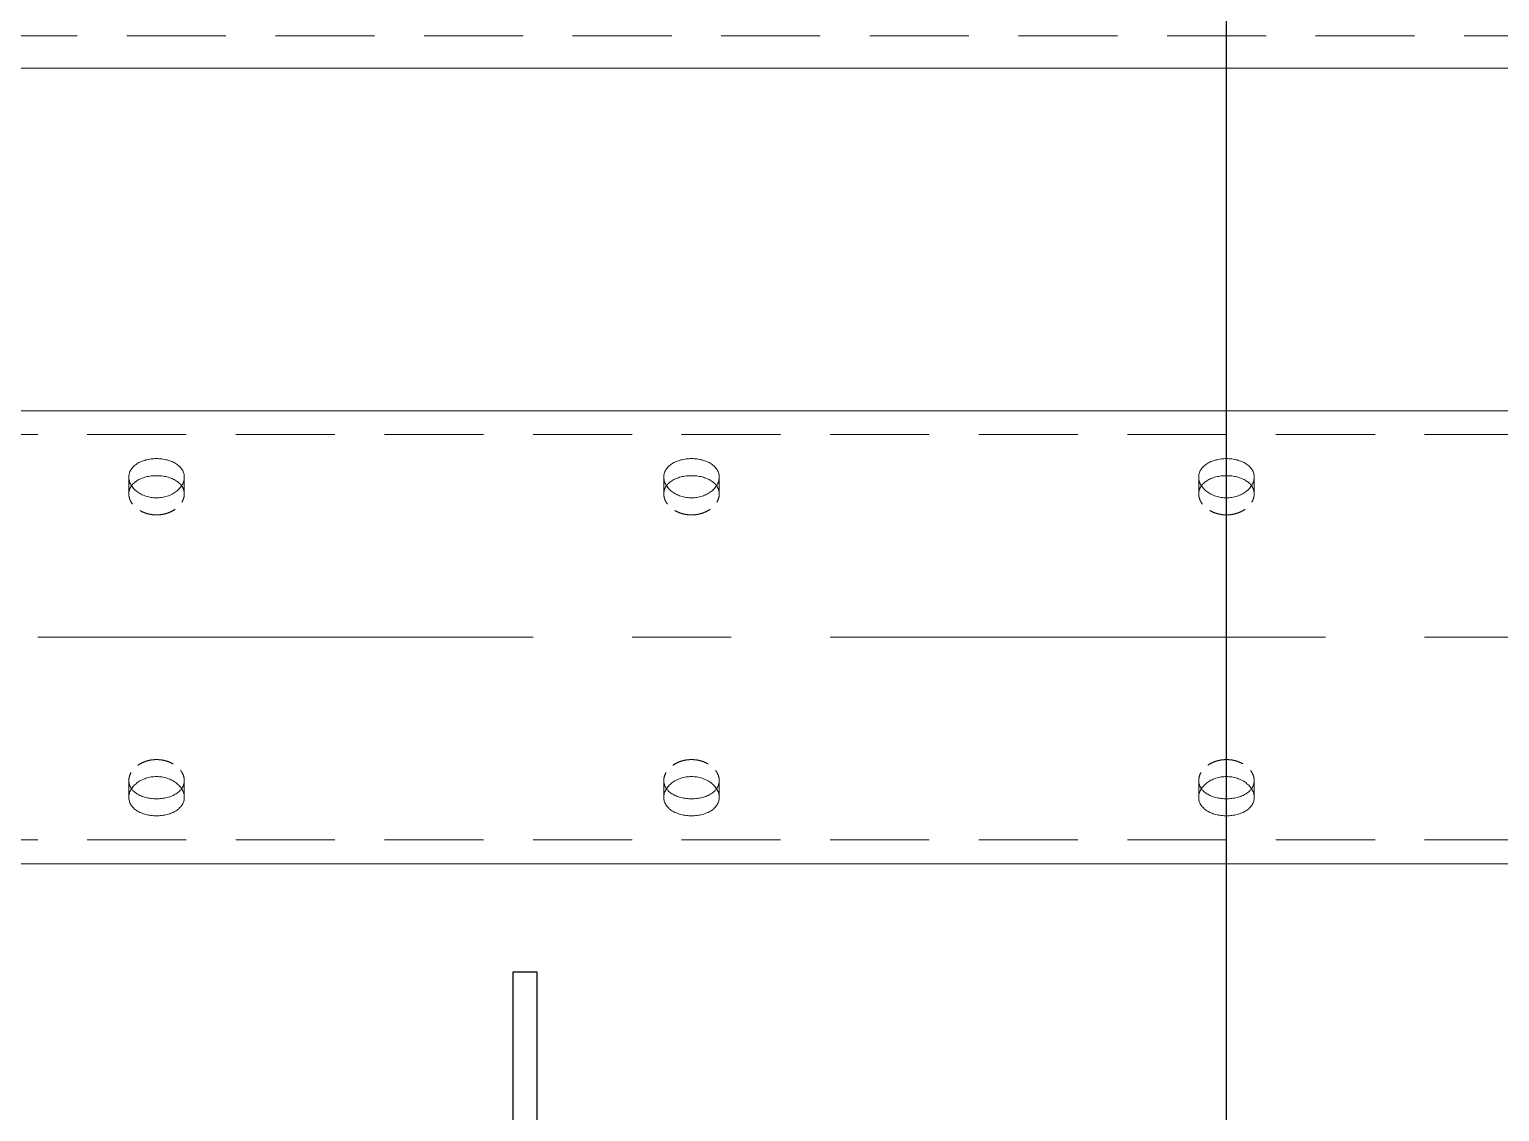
# Model space of a CAD drawing. Header units: millimetres. Extents: x -46397 to 283259, y -8690 to 23983.
# Drawn here: x 1611.1 to 1982.1, y 494.5 to 767.6 of the extents above; entities that cross this region are included whole.
import ezdxf

# ---------------------------------------------------------------- set-up
doc = ezdxf.new("R2010")
doc.units = ezdxf.units.MM
doc.linetypes.add('CENTER', pattern=[2, 1.25, -0.25, 0.25, -0.25])
doc.linetypes.add('HIDDENX2', pattern=[0.75, 0.5, -0.25])
doc.layers.add('DUONGCHINH', color=7, linetype='Continuous', lineweight=25)
doc.layers.add('DUONGTAM', color=1, linetype='CENTER', lineweight=0)
doc.layers.add('flashshoot', color=7, linetype='Continuous')

# ---------------------------------------------------------------- blocks, each defined once
blk = doc.blocks.new('A$C90275d84')
at = {"color": 1, "linetype": 'HIDDENX2', "lineweight": 0, "ltscale": 50}
blk.add_line((101.37, 1960), (101.37, -3000), dxfattribs=at)
at = {"color": 2, "linetype": 'Continuous', "lineweight": 0, "ltscale": 10}
blk.add_line((109.55, 1960), (109.55, -3000), dxfattribs=at)
blk = doc.blocks.new('A$C709efb1f')
at = {"color": 150, "linetype": 'Continuous', "lineweight": 0, "ltscale": 10}
for p, q in [((195.98, 1125), (195.98, -3000)), ((310.28, 1125), (310.28, -3000))]:
    blk.add_line(p, q, dxfattribs=at)
at = {"color": 1, "linetype": 'HIDDENX2', "lineweight": 0, "ltscale": 50}
for p, q in [((202, 1125), (202, -3000)), ((304.26, 1125), (304.26, -3000))]:
    blk.add_line(p, q, dxfattribs=at)
at = {"color": 1, "linetype": 'HIDDENX2', "lineweight": 0, "ltscale": 10}
for p, q in [((212.72, -1493), (216.98, -1493)), ((289.29, -1493), (293.54, -1493)), ((212.72, -1507), (216.98, -1507)), ((289.29, -1507), (293.54, -1507)), ((212.72, -1628), (216.98, -1628)), ((289.29, -1628), (293.54, -1628)), ((212.72, -1642), (216.98, -1642)), ((289.29, -1642), (293.54, -1642)), ((212.72, -1763), (216.98, -1763)), ((289.29, -1763), (293.54, -1763)), ((212.72, -1777), (216.98, -1777)), ((289.29, -1777), (293.54, -1777))]:
    blk.add_line(p, q, dxfattribs=at)
at = {"color": 150, "linetype": 'Continuous', "lineweight": 0, "ltscale": 10}
for points, knots in [([(217.97, -1500), (217.97, -1500.44), (217.94, -1500.89), (217.8, -1501.8), (217.69, -1502.25), (217.41, -1503.11), (217.24, -1503.52), (216.84, -1504.29), (216.61, -1504.64), (216.13, -1505.26), (215.87, -1505.55), (215.29, -1506.07), (214.98, -1506.29), (214.34, -1506.65), (214.01, -1506.78), (213.36, -1506.96), (213.03, -1507), (212.41, -1507), (212.09, -1506.96), (211.47, -1506.78), (211.16, -1506.65), (210.58, -1506.29), (210.3, -1506.07), (209.8, -1505.55), (209.57, -1505.26), (209.17, -1504.64), (208.99, -1504.29), (208.66, -1503.52), (208.52, -1503.11), (208.3, -1502.25), (208.21, -1501.8), (208.1, -1500.89), (208.07, -1500.44), (208.07, -1499.56), (208.1, -1499.11), (208.21, -1498.2), (208.3, -1497.75), (208.52, -1496.89), (208.66, -1496.48), (208.99, -1495.71), (209.17, -1495.36), (209.57, -1494.74), (209.8, -1494.45), (210.3, -1493.93), (210.58, -1493.71), (211.16, -1493.35), (211.47, -1493.22), (212.09, -1493.04), (212.41, -1493), (213.03, -1493), (213.36, -1493.04), (214.01, -1493.22), (214.34, -1493.35), (214.98, -1493.71), (215.29, -1493.93), (215.87, -1494.45), (216.13, -1494.74), (216.61, -1495.36), (216.84, -1495.71), (217.24, -1496.48), (217.41, -1496.89), (217.69, -1497.75), (217.8, -1498.2), (217.94, -1499.11), (217.97, -1499.56), (217.97, -1500)], [0, 0, 0, 0, 1.319832, 1.319832, 2.639664, 2.639664, 3.959497, 3.959497, 5.279329, 5.279329, 6.599151, 6.599151, 7.918973, 7.918973, 9.238795, 9.238795, 10.558617, 10.558617, 11.878439, 11.878439, 13.198261, 13.198261, 14.518084, 14.518084, 15.837906, 15.837906, 17.157738, 17.157738, 18.47757, 18.47757, 19.797402, 19.797402, 21.117235, 21.117235, 22.437067, 22.437067, 23.756899, 23.756899, 25.076731, 25.076731, 26.396564, 26.396564, 27.716386, 27.716386, 29.036208, 29.036208, 30.35603, 30.35603, 31.675852, 31.675852, 32.995674, 32.995674, 34.315496, 34.315496, 35.635318, 35.635318, 36.95514, 36.95514, 38.274973, 38.274973, 39.594805, 39.594805, 40.914637, 40.914637, 42.234469, 42.234469, 42.234469, 42.234469]), ([(214.91, -1493.68), (214.7, -1493.83), (214.5, -1494), (214.07, -1494.45), (213.84, -1494.74), (213.45, -1495.36), (213.26, -1495.71), (212.94, -1496.48), (212.81, -1496.89), (212.58, -1497.75), (212.5, -1498.2), (212.39, -1499.11), (212.37, -1499.56), (212.37, -1500.44), (212.39, -1500.89), (212.5, -1501.8), (212.58, -1502.25), (212.81, -1503.11), (212.94, -1503.52), (213.26, -1504.29), (213.45, -1504.64), (213.84, -1505.26), (214.07, -1505.55), (214.5, -1506), (214.7, -1506.17), (214.91, -1506.32)], [13.547032, 13.547032, 13.547032, 13.547032, 14.522015, 14.522015, 15.842193, 15.842193, 17.162386, 17.162386, 18.48258, 18.48258, 19.802773, 19.802773, 21.122966, 21.122966, 22.44316, 22.44316, 23.763353, 23.763353, 25.083546, 25.083546, 26.40374, 26.40374, 27.723917, 27.723917, 28.6989, 28.6989, 28.6989, 28.6989]), ([(288.29, -1500), (288.29, -1499.56), (288.32, -1499.11), (288.46, -1498.2), (288.57, -1497.75), (288.85, -1496.89), (289.03, -1496.48), (289.43, -1495.71), (289.65, -1495.36), (290.13, -1494.74), (290.4, -1494.45), (290.97, -1493.93), (291.28, -1493.71), (291.92, -1493.35), (292.25, -1493.22), (292.91, -1493.04), (293.23, -1493), (293.85, -1493), (294.17, -1493.04), (294.8, -1493.22), (295.1, -1493.35), (295.68, -1493.71), (295.96, -1493.93), (296.46, -1494.45), (296.69, -1494.74), (297.09, -1495.36), (297.28, -1495.71), (297.6, -1496.48), (297.74, -1496.89), (297.97, -1497.75), (298.05, -1498.2), (298.16, -1499.11), (298.19, -1499.56), (298.19, -1500.44), (298.16, -1500.89), (298.05, -1501.8), (297.97, -1502.25), (297.74, -1503.11), (297.6, -1503.52), (297.28, -1504.29), (297.09, -1504.64), (296.69, -1505.26), (296.46, -1505.55), (295.96, -1506.07), (295.68, -1506.29), (295.1, -1506.65), (294.8, -1506.78), (294.17, -1506.96), (293.85, -1507), (293.23, -1507), (292.91, -1506.96), (292.25, -1506.78), (291.92, -1506.65), (291.28, -1506.29), (290.97, -1506.07), (290.4, -1505.55), (290.13, -1505.26), (289.65, -1504.64), (289.43, -1504.29), (289.03, -1503.52), (288.85, -1503.11), (288.57, -1502.25), (288.46, -1501.8), (288.32, -1500.89), (288.29, -1500.44), (288.29, -1500)], [0, 0, 0, 0, 1.319832, 1.319832, 2.639664, 2.639664, 3.959497, 3.959497, 5.279329, 5.279329, 6.599151, 6.599151, 7.918973, 7.918973, 9.238795, 9.238795, 10.558617, 10.558617, 11.878439, 11.878439, 13.198261, 13.198261, 14.518084, 14.518084, 15.837906, 15.837906, 17.157738, 17.157738, 18.47757, 18.47757, 19.797402, 19.797402, 21.117235, 21.117235, 22.437067, 22.437067, 23.756899, 23.756899, 25.076731, 25.076731, 26.396564, 26.396564, 27.716386, 27.716386, 29.036208, 29.036208, 30.35603, 30.35603, 31.675852, 31.675852, 32.995674, 32.995674, 34.315496, 34.315496, 35.635318, 35.635318, 36.95514, 36.95514, 38.274973, 38.274973, 39.594805, 39.594805, 40.914637, 40.914637, 42.234469, 42.234469, 42.234469, 42.234469]), ([(291.35, -1506.32), (291.56, -1506.17), (291.76, -1506), (292.19, -1505.55), (292.42, -1505.26), (292.81, -1504.64), (293, -1504.29), (293.32, -1503.52), (293.46, -1503.11), (293.68, -1502.25), (293.76, -1501.8), (293.87, -1500.89), (293.9, -1500.44), (293.9, -1499.56), (293.87, -1499.11), (293.76, -1498.2), (293.68, -1497.75), (293.46, -1496.89), (293.32, -1496.48), (293, -1495.71), (292.81, -1495.36), (292.42, -1494.74), (292.19, -1494.45), (291.76, -1494), (291.56, -1493.83), (291.35, -1493.68)], [13.547032, 13.547032, 13.547032, 13.547032, 14.522015, 14.522015, 15.842193, 15.842193, 17.162386, 17.162386, 18.48258, 18.48258, 19.802773, 19.802773, 21.122966, 21.122966, 22.44316, 22.44316, 23.763353, 23.763353, 25.083546, 25.083546, 26.40374, 26.40374, 27.723917, 27.723917, 28.6989, 28.6989, 28.6989, 28.6989]), ([(217.97, -1635), (217.97, -1635.44), (217.94, -1635.89), (217.8, -1636.8), (217.69, -1637.25), (217.41, -1638.11), (217.24, -1638.52), (216.84, -1639.29), (216.61, -1639.64), (216.13, -1640.26), (215.87, -1640.55), (215.29, -1641.07), (214.98, -1641.29), (214.34, -1641.65), (214.01, -1641.78), (213.36, -1641.96), (213.03, -1642), (212.41, -1642), (212.09, -1641.96), (211.47, -1641.78), (211.16, -1641.65), (210.58, -1641.29), (210.3, -1641.07), (209.8, -1640.55), (209.57, -1640.26), (209.17, -1639.64), (208.99, -1639.29), (208.66, -1638.52), (208.52, -1638.11), (208.3, -1637.25), (208.21, -1636.8), (208.1, -1635.89), (208.07, -1635.44), (208.07, -1634.56), (208.1, -1634.11), (208.21, -1633.2), (208.3, -1632.75), (208.52, -1631.89), (208.66, -1631.48), (208.99, -1630.71), (209.17, -1630.36), (209.57, -1629.74), (209.8, -1629.45), (210.3, -1628.93), (210.58, -1628.71), (211.16, -1628.35), (211.47, -1628.22), (212.09, -1628.04), (212.41, -1628), (213.03, -1628), (213.36, -1628.04), (214.01, -1628.22), (214.34, -1628.35), (214.98, -1628.71), (215.29, -1628.93), (215.87, -1629.45), (216.13, -1629.74), (216.61, -1630.36), (216.84, -1630.71), (217.24, -1631.48), (217.41, -1631.89), (217.69, -1632.75), (217.8, -1633.2), (217.94, -1634.11), (217.97, -1634.56), (217.97, -1635)], [0, 0, 0, 0, 1.319832, 1.319832, 2.639664, 2.639664, 3.959497, 3.959497, 5.279329, 5.279329, 6.599151, 6.599151, 7.918973, 7.918973, 9.238795, 9.238795, 10.558617, 10.558617, 11.878439, 11.878439, 13.198261, 13.198261, 14.518084, 14.518084, 15.837906, 15.837906, 17.157738, 17.157738, 18.47757, 18.47757, 19.797402, 19.797402, 21.117235, 21.117235, 22.437067, 22.437067, 23.756899, 23.756899, 25.076731, 25.076731, 26.396564, 26.396564, 27.716386, 27.716386, 29.036208, 29.036208, 30.35603, 30.35603, 31.675852, 31.675852, 32.995674, 32.995674, 34.315496, 34.315496, 35.635318, 35.635318, 36.95514, 36.95514, 38.274973, 38.274973, 39.594805, 39.594805, 40.914637, 40.914637, 42.234469, 42.234469, 42.234469, 42.234469]), ([(214.91, -1628.68), (214.7, -1628.83), (214.5, -1629), (214.07, -1629.45), (213.84, -1629.74), (213.45, -1630.36), (213.26, -1630.71), (212.94, -1631.48), (212.81, -1631.89), (212.58, -1632.75), (212.5, -1633.2), (212.39, -1634.11), (212.37, -1634.56), (212.37, -1635.44), (212.39, -1635.89), (212.5, -1636.8), (212.58, -1637.25), (212.81, -1638.11), (212.94, -1638.52), (213.26, -1639.29), (213.45, -1639.64), (213.84, -1640.26), (214.07, -1640.55), (214.5, -1641), (214.7, -1641.17), (214.91, -1641.32)], [13.547032, 13.547032, 13.547032, 13.547032, 14.522015, 14.522015, 15.842193, 15.842193, 17.162386, 17.162386, 18.48258, 18.48258, 19.802773, 19.802773, 21.122966, 21.122966, 22.44316, 22.44316, 23.763353, 23.763353, 25.083546, 25.083546, 26.40374, 26.40374, 27.723917, 27.723917, 28.6989, 28.6989, 28.6989, 28.6989]), ([(288.29, -1635), (288.29, -1634.56), (288.32, -1634.11), (288.46, -1633.2), (288.57, -1632.75), (288.85, -1631.89), (289.03, -1631.48), (289.43, -1630.71), (289.65, -1630.36), (290.13, -1629.74), (290.4, -1629.45), (290.97, -1628.93), (291.28, -1628.71), (291.92, -1628.35), (292.25, -1628.22), (292.91, -1628.04), (293.23, -1628), (293.85, -1628), (294.17, -1628.04), (294.8, -1628.22), (295.1, -1628.35), (295.68, -1628.71), (295.96, -1628.93), (296.46, -1629.45), (296.69, -1629.74), (297.09, -1630.36), (297.28, -1630.71), (297.6, -1631.48), (297.74, -1631.89), (297.97, -1632.75), (298.05, -1633.2), (298.16, -1634.11), (298.19, -1634.56), (298.19, -1635.44), (298.16, -1635.89), (298.05, -1636.8), (297.97, -1637.25), (297.74, -1638.11), (297.6, -1638.52), (297.28, -1639.29), (297.09, -1639.64), (296.69, -1640.26), (296.46, -1640.55), (295.96, -1641.07), (295.68, -1641.29), (295.1, -1641.65), (294.8, -1641.78), (294.17, -1641.96), (293.85, -1642), (293.23, -1642), (292.91, -1641.96), (292.25, -1641.78), (291.92, -1641.65), (291.28, -1641.29), (290.97, -1641.07), (290.4, -1640.55), (290.13, -1640.26), (289.65, -1639.64), (289.43, -1639.29), (289.03, -1638.52), (288.85, -1638.11), (288.57, -1637.25), (288.46, -1636.8), (288.32, -1635.89), (288.29, -1635.44), (288.29, -1635)], [0, 0, 0, 0, 1.319832, 1.319832, 2.639664, 2.639664, 3.959497, 3.959497, 5.279329, 5.279329, 6.599151, 6.599151, 7.918973, 7.918973, 9.238795, 9.238795, 10.558617, 10.558617, 11.878439, 11.878439, 13.198261, 13.198261, 14.518084, 14.518084, 15.837906, 15.837906, 17.157738, 17.157738, 18.47757, 18.47757, 19.797402, 19.797402, 21.117235, 21.117235, 22.437067, 22.437067, 23.756899, 23.756899, 25.076731, 25.076731, 26.396564, 26.396564, 27.716386, 27.716386, 29.036208, 29.036208, 30.35603, 30.35603, 31.675852, 31.675852, 32.995674, 32.995674, 34.315496, 34.315496, 35.635318, 35.635318, 36.95514, 36.95514, 38.274973, 38.274973, 39.594805, 39.594805, 40.914637, 40.914637, 42.234469, 42.234469, 42.234469, 42.234469]), ([(291.35, -1641.32), (291.56, -1641.17), (291.76, -1641), (292.19, -1640.55), (292.42, -1640.26), (292.81, -1639.64), (293, -1639.29), (293.32, -1638.52), (293.46, -1638.11), (293.68, -1637.25), (293.76, -1636.8), (293.87, -1635.89), (293.9, -1635.44), (293.9, -1634.56), (293.87, -1634.11), (293.76, -1633.2), (293.68, -1632.75), (293.46, -1631.89), (293.32, -1631.48), (293, -1630.71), (292.81, -1630.36), (292.42, -1629.74), (292.19, -1629.45), (291.76, -1629), (291.56, -1628.83), (291.35, -1628.68)], [13.547032, 13.547032, 13.547032, 13.547032, 14.522015, 14.522015, 15.842193, 15.842193, 17.162386, 17.162386, 18.48258, 18.48258, 19.802773, 19.802773, 21.122966, 21.122966, 22.44316, 22.44316, 23.763353, 23.763353, 25.083546, 25.083546, 26.40374, 26.40374, 27.723917, 27.723917, 28.6989, 28.6989, 28.6989, 28.6989]), ([(217.97, -1770), (217.97, -1770.44), (217.94, -1770.89), (217.8, -1771.8), (217.69, -1772.25), (217.41, -1773.11), (217.24, -1773.52), (216.84, -1774.29), (216.61, -1774.64), (216.13, -1775.26), (215.87, -1775.55), (215.29, -1776.07), (214.98, -1776.29), (214.34, -1776.65), (214.01, -1776.78), (213.36, -1776.96), (213.03, -1777), (212.41, -1777), (212.09, -1776.96), (211.47, -1776.78), (211.16, -1776.65), (210.58, -1776.29), (210.3, -1776.07), (209.8, -1775.55), (209.57, -1775.26), (209.17, -1774.64), (208.99, -1774.29), (208.66, -1773.52), (208.52, -1773.11), (208.3, -1772.25), (208.21, -1771.8), (208.1, -1770.89), (208.07, -1770.44), (208.07, -1769.56), (208.1, -1769.11), (208.21, -1768.2), (208.3, -1767.75), (208.52, -1766.89), (208.66, -1766.48), (208.99, -1765.71), (209.17, -1765.36), (209.57, -1764.74), (209.8, -1764.45), (210.3, -1763.93), (210.58, -1763.71), (211.16, -1763.35), (211.47, -1763.22), (212.09, -1763.04), (212.41, -1763), (213.03, -1763), (213.36, -1763.04), (214.01, -1763.22), (214.34, -1763.35), (214.98, -1763.71), (215.29, -1763.93), (215.87, -1764.45), (216.13, -1764.74), (216.61, -1765.36), (216.84, -1765.71), (217.24, -1766.48), (217.41, -1766.89), (217.69, -1767.75), (217.8, -1768.2), (217.94, -1769.11), (217.97, -1769.56), (217.97, -1770)], [0, 0, 0, 0, 1.319832, 1.319832, 2.639664, 2.639664, 3.959497, 3.959497, 5.279329, 5.279329, 6.599151, 6.599151, 7.918973, 7.918973, 9.238795, 9.238795, 10.558617, 10.558617, 11.878439, 11.878439, 13.198261, 13.198261, 14.518084, 14.518084, 15.837906, 15.837906, 17.157738, 17.157738, 18.47757, 18.47757, 19.797402, 19.797402, 21.117235, 21.117235, 22.437067, 22.437067, 23.756899, 23.756899, 25.076731, 25.076731, 26.396564, 26.396564, 27.716386, 27.716386, 29.036208, 29.036208, 30.35603, 30.35603, 31.675852, 31.675852, 32.995674, 32.995674, 34.315496, 34.315496, 35.635318, 35.635318, 36.95514, 36.95514, 38.274973, 38.274973, 39.594805, 39.594805, 40.914637, 40.914637, 42.234469, 42.234469, 42.234469, 42.234469]), ([(214.91, -1763.68), (214.7, -1763.83), (214.5, -1764), (214.07, -1764.45), (213.84, -1764.74), (213.45, -1765.36), (213.26, -1765.71), (212.94, -1766.48), (212.81, -1766.89), (212.58, -1767.75), (212.5, -1768.2), (212.39, -1769.11), (212.37, -1769.56), (212.37, -1770.44), (212.39, -1770.89), (212.5, -1771.8), (212.58, -1772.25), (212.81, -1773.11), (212.94, -1773.52), (213.26, -1774.29), (213.45, -1774.64), (213.84, -1775.26), (214.07, -1775.55), (214.5, -1776), (214.7, -1776.17), (214.91, -1776.32)], [13.547032, 13.547032, 13.547032, 13.547032, 14.522015, 14.522015, 15.842193, 15.842193, 17.162386, 17.162386, 18.48258, 18.48258, 19.802773, 19.802773, 21.122966, 21.122966, 22.44316, 22.44316, 23.763353, 23.763353, 25.083546, 25.083546, 26.40374, 26.40374, 27.723917, 27.723917, 28.6989, 28.6989, 28.6989, 28.6989]), ([(288.29, -1770), (288.29, -1769.56), (288.32, -1769.11), (288.46, -1768.2), (288.57, -1767.75), (288.85, -1766.89), (289.03, -1766.48), (289.43, -1765.71), (289.65, -1765.36), (290.13, -1764.74), (290.4, -1764.45), (290.97, -1763.93), (291.28, -1763.71), (291.92, -1763.35), (292.25, -1763.22), (292.91, -1763.04), (293.23, -1763), (293.85, -1763), (294.17, -1763.04), (294.8, -1763.22), (295.1, -1763.35), (295.68, -1763.71), (295.96, -1763.93), (296.46, -1764.45), (296.69, -1764.74), (297.09, -1765.36), (297.28, -1765.71), (297.6, -1766.48), (297.74, -1766.89), (297.97, -1767.75), (298.05, -1768.2), (298.16, -1769.11), (298.19, -1769.56), (298.19, -1770.44), (298.16, -1770.89), (298.05, -1771.8), (297.97, -1772.25), (297.74, -1773.11), (297.6, -1773.52), (297.28, -1774.29), (297.09, -1774.64), (296.69, -1775.26), (296.46, -1775.55), (295.96, -1776.07), (295.68, -1776.29), (295.1, -1776.65), (294.8, -1776.78), (294.17, -1776.96), (293.85, -1777), (293.23, -1777), (292.91, -1776.96), (292.25, -1776.78), (291.92, -1776.65), (291.28, -1776.29), (290.97, -1776.07), (290.4, -1775.55), (290.13, -1775.26), (289.65, -1774.64), (289.43, -1774.29), (289.03, -1773.52), (288.85, -1773.11), (288.57, -1772.25), (288.46, -1771.8), (288.32, -1770.89), (288.29, -1770.44), (288.29, -1770)], [0, 0, 0, 0, 1.319832, 1.319832, 2.639664, 2.639664, 3.959497, 3.959497, 5.279329, 5.279329, 6.599151, 6.599151, 7.918973, 7.918973, 9.238795, 9.238795, 10.558617, 10.558617, 11.878439, 11.878439, 13.198261, 13.198261, 14.518084, 14.518084, 15.837906, 15.837906, 17.157738, 17.157738, 18.47757, 18.47757, 19.797402, 19.797402, 21.117235, 21.117235, 22.437067, 22.437067, 23.756899, 23.756899, 25.076731, 25.076731, 26.396564, 26.396564, 27.716386, 27.716386, 29.036208, 29.036208, 30.35603, 30.35603, 31.675852, 31.675852, 32.995674, 32.995674, 34.315496, 34.315496, 35.635318, 35.635318, 36.95514, 36.95514, 38.274973, 38.274973, 39.594805, 39.594805, 40.914637, 40.914637, 42.234469, 42.234469, 42.234469, 42.234469]), ([(291.35, -1776.32), (291.56, -1776.17), (291.76, -1776), (292.19, -1775.55), (292.42, -1775.26), (292.81, -1774.64), (293, -1774.29), (293.32, -1773.52), (293.46, -1773.11), (293.68, -1772.25), (293.76, -1771.8), (293.87, -1770.89), (293.9, -1770.44), (293.9, -1769.56), (293.87, -1769.11), (293.76, -1768.2), (293.68, -1767.75), (293.46, -1766.89), (293.32, -1766.48), (293, -1765.71), (292.81, -1765.36), (292.42, -1764.74), (292.19, -1764.45), (291.76, -1764), (291.56, -1763.83), (291.35, -1763.68)], [13.547032, 13.547032, 13.547032, 13.547032, 14.522015, 14.522015, 15.842193, 15.842193, 17.162386, 17.162386, 18.48258, 18.48258, 19.802773, 19.802773, 21.122966, 21.122966, 22.44316, 22.44316, 23.763353, 23.763353, 25.083546, 25.083546, 26.40374, 26.40374, 27.723917, 27.723917, 28.6989, 28.6989, 28.6989, 28.6989])]:
    blk.add_open_spline(points, degree=3, knots=knots, dxfattribs=at)
at = {"color": 1, "linetype": 'HIDDENX2', "lineweight": 0, "ltscale": 10}
for points, knots in [([(222.27, -1500), (222.27, -1499.56), (222.23, -1499.11), (222.09, -1498.2), (221.98, -1497.75), (221.7, -1496.89), (221.52, -1496.48), (221.12, -1495.71), (220.89, -1495.36), (220.41, -1494.74), (220.14, -1494.45), (219.55, -1493.93), (219.24, -1493.71), (218.6, -1493.35), (218.27, -1493.22), (217.61, -1493.04), (217.29, -1493), (216.67, -1493), (216.35, -1493.04), (215.73, -1493.22), (215.42, -1493.35), (215.06, -1493.58), (214.98, -1493.63), (214.91, -1493.68)], [0, 0, 0, 0, 1.320193, 1.320193, 2.640387, 2.640387, 3.96058, 3.96058, 5.280773, 5.280773, 6.600951, 6.600951, 7.921128, 7.921128, 9.241306, 9.241306, 10.561483, 10.561483, 11.881661, 11.881661, 13.201838, 13.201838, 13.547032, 13.547032, 13.547032, 13.547032]), ([(291.35, -1493.68), (291.28, -1493.63), (291.21, -1493.58), (290.84, -1493.35), (290.54, -1493.22), (289.91, -1493.04), (289.6, -1493), (288.97, -1493), (288.65, -1493.04), (287.99, -1493.22), (287.66, -1493.35), (287.02, -1493.71), (286.71, -1493.93), (286.13, -1494.45), (285.86, -1494.74), (285.38, -1495.36), (285.15, -1495.71), (284.74, -1496.48), (284.57, -1496.89), (284.28, -1497.75), (284.17, -1498.2), (284.03, -1499.11), (284, -1499.56), (284, -1500)], [28.6989, 28.6989, 28.6989, 28.6989, 29.044094, 29.044094, 30.364272, 30.364272, 31.684449, 31.684449, 33.004627, 33.004627, 34.324804, 34.324804, 35.644982, 35.644982, 36.965159, 36.965159, 38.285352, 38.285352, 39.605546, 39.605546, 40.925739, 40.925739, 42.245932, 42.245932, 42.245932, 42.245932]), ([(214.91, -1506.32), (214.98, -1506.37), (215.06, -1506.42), (215.42, -1506.65), (215.73, -1506.78), (216.35, -1506.96), (216.67, -1507), (217.29, -1507), (217.61, -1506.96), (218.27, -1506.78), (218.6, -1506.65), (219.24, -1506.29), (219.55, -1506.07), (220.14, -1505.55), (220.41, -1505.26), (220.89, -1504.64), (221.12, -1504.29), (221.52, -1503.52), (221.7, -1503.11), (221.98, -1502.25), (222.09, -1501.8), (222.23, -1500.89), (222.27, -1500.44), (222.27, -1500)], [28.6989, 28.6989, 28.6989, 28.6989, 29.044094, 29.044094, 30.364272, 30.364272, 31.684449, 31.684449, 33.004627, 33.004627, 34.324804, 34.324804, 35.644982, 35.644982, 36.965159, 36.965159, 38.285352, 38.285352, 39.605546, 39.605546, 40.925739, 40.925739, 42.245932, 42.245932, 42.245932, 42.245932]), ([(284, -1500), (284, -1500.44), (284.03, -1500.89), (284.17, -1501.8), (284.28, -1502.25), (284.57, -1503.11), (284.74, -1503.52), (285.15, -1504.29), (285.38, -1504.64), (285.86, -1505.26), (286.13, -1505.55), (286.71, -1506.07), (287.02, -1506.29), (287.66, -1506.65), (287.99, -1506.78), (288.65, -1506.96), (288.97, -1507), (289.6, -1507), (289.91, -1506.96), (290.54, -1506.78), (290.84, -1506.65), (291.21, -1506.42), (291.28, -1506.37), (291.35, -1506.32)], [0, 0, 0, 0, 1.320193, 1.320193, 2.640387, 2.640387, 3.96058, 3.96058, 5.280773, 5.280773, 6.600951, 6.600951, 7.921128, 7.921128, 9.241306, 9.241306, 10.561483, 10.561483, 11.881661, 11.881661, 13.201838, 13.201838, 13.547032, 13.547032, 13.547032, 13.547032]), ([(222.27, -1635), (222.27, -1634.56), (222.23, -1634.11), (222.09, -1633.2), (221.98, -1632.75), (221.7, -1631.89), (221.52, -1631.48), (221.12, -1630.71), (220.89, -1630.36), (220.41, -1629.74), (220.14, -1629.45), (219.55, -1628.93), (219.24, -1628.71), (218.6, -1628.35), (218.27, -1628.22), (217.61, -1628.04), (217.29, -1628), (216.67, -1628), (216.35, -1628.04), (215.73, -1628.22), (215.42, -1628.35), (215.06, -1628.58), (214.98, -1628.63), (214.91, -1628.68)], [0, 0, 0, 0, 1.320193, 1.320193, 2.640387, 2.640387, 3.96058, 3.96058, 5.280773, 5.280773, 6.600951, 6.600951, 7.921128, 7.921128, 9.241306, 9.241306, 10.561483, 10.561483, 11.881661, 11.881661, 13.201838, 13.201838, 13.547032, 13.547032, 13.547032, 13.547032]), ([(291.35, -1628.68), (291.28, -1628.63), (291.21, -1628.58), (290.84, -1628.35), (290.54, -1628.22), (289.91, -1628.04), (289.6, -1628), (288.97, -1628), (288.65, -1628.04), (287.99, -1628.22), (287.66, -1628.35), (287.02, -1628.71), (286.71, -1628.93), (286.13, -1629.45), (285.86, -1629.74), (285.38, -1630.36), (285.15, -1630.71), (284.74, -1631.48), (284.57, -1631.89), (284.28, -1632.75), (284.17, -1633.2), (284.03, -1634.11), (284, -1634.56), (284, -1635)], [28.6989, 28.6989, 28.6989, 28.6989, 29.044094, 29.044094, 30.364272, 30.364272, 31.684449, 31.684449, 33.004627, 33.004627, 34.324804, 34.324804, 35.644982, 35.644982, 36.965159, 36.965159, 38.285352, 38.285352, 39.605546, 39.605546, 40.925739, 40.925739, 42.245932, 42.245932, 42.245932, 42.245932]), ([(214.91, -1641.32), (214.98, -1641.37), (215.06, -1641.42), (215.42, -1641.65), (215.73, -1641.78), (216.35, -1641.96), (216.67, -1642), (217.29, -1642), (217.61, -1641.96), (218.27, -1641.78), (218.6, -1641.65), (219.24, -1641.29), (219.55, -1641.07), (220.14, -1640.55), (220.41, -1640.26), (220.89, -1639.64), (221.12, -1639.29), (221.52, -1638.52), (221.7, -1638.11), (221.98, -1637.25), (222.09, -1636.8), (222.23, -1635.89), (222.27, -1635.44), (222.27, -1635)], [28.6989, 28.6989, 28.6989, 28.6989, 29.044094, 29.044094, 30.364272, 30.364272, 31.684449, 31.684449, 33.004627, 33.004627, 34.324804, 34.324804, 35.644982, 35.644982, 36.965159, 36.965159, 38.285352, 38.285352, 39.605546, 39.605546, 40.925739, 40.925739, 42.245932, 42.245932, 42.245932, 42.245932]), ([(284, -1635), (284, -1635.44), (284.03, -1635.89), (284.17, -1636.8), (284.28, -1637.25), (284.57, -1638.11), (284.74, -1638.52), (285.15, -1639.29), (285.38, -1639.64), (285.86, -1640.26), (286.13, -1640.55), (286.71, -1641.07), (287.02, -1641.29), (287.66, -1641.65), (287.99, -1641.78), (288.65, -1641.96), (288.97, -1642), (289.6, -1642), (289.91, -1641.96), (290.54, -1641.78), (290.84, -1641.65), (291.21, -1641.42), (291.28, -1641.37), (291.35, -1641.32)], [0, 0, 0, 0, 1.320193, 1.320193, 2.640387, 2.640387, 3.96058, 3.96058, 5.280773, 5.280773, 6.600951, 6.600951, 7.921128, 7.921128, 9.241306, 9.241306, 10.561483, 10.561483, 11.881661, 11.881661, 13.201838, 13.201838, 13.547032, 13.547032, 13.547032, 13.547032]), ([(222.27, -1770), (222.27, -1769.56), (222.23, -1769.11), (222.09, -1768.2), (221.98, -1767.75), (221.7, -1766.89), (221.52, -1766.48), (221.12, -1765.71), (220.89, -1765.36), (220.41, -1764.74), (220.14, -1764.45), (219.55, -1763.93), (219.24, -1763.71), (218.6, -1763.35), (218.27, -1763.22), (217.61, -1763.04), (217.29, -1763), (216.67, -1763), (216.35, -1763.04), (215.73, -1763.22), (215.42, -1763.35), (215.06, -1763.58), (214.98, -1763.63), (214.91, -1763.68)], [0, 0, 0, 0, 1.320193, 1.320193, 2.640387, 2.640387, 3.96058, 3.96058, 5.280773, 5.280773, 6.600951, 6.600951, 7.921128, 7.921128, 9.241306, 9.241306, 10.561483, 10.561483, 11.881661, 11.881661, 13.201838, 13.201838, 13.547032, 13.547032, 13.547032, 13.547032]), ([(291.35, -1763.68), (291.28, -1763.63), (291.21, -1763.58), (290.84, -1763.35), (290.54, -1763.22), (289.91, -1763.04), (289.6, -1763), (288.97, -1763), (288.65, -1763.04), (287.99, -1763.22), (287.66, -1763.35), (287.02, -1763.71), (286.71, -1763.93), (286.13, -1764.45), (285.86, -1764.74), (285.38, -1765.36), (285.15, -1765.71), (284.74, -1766.48), (284.57, -1766.89), (284.28, -1767.75), (284.17, -1768.2), (284.03, -1769.11), (284, -1769.56), (284, -1770)], [28.6989, 28.6989, 28.6989, 28.6989, 29.044094, 29.044094, 30.364272, 30.364272, 31.684449, 31.684449, 33.004627, 33.004627, 34.324804, 34.324804, 35.644982, 35.644982, 36.965159, 36.965159, 38.285352, 38.285352, 39.605546, 39.605546, 40.925739, 40.925739, 42.245932, 42.245932, 42.245932, 42.245932]), ([(214.91, -1776.32), (214.98, -1776.37), (215.06, -1776.42), (215.42, -1776.65), (215.73, -1776.78), (216.35, -1776.96), (216.67, -1777), (217.29, -1777), (217.61, -1776.96), (218.27, -1776.78), (218.6, -1776.65), (219.24, -1776.29), (219.55, -1776.07), (220.14, -1775.55), (220.41, -1775.26), (220.89, -1774.64), (221.12, -1774.29), (221.52, -1773.52), (221.7, -1773.11), (221.98, -1772.25), (222.09, -1771.8), (222.23, -1770.89), (222.27, -1770.44), (222.27, -1770)], [28.6989, 28.6989, 28.6989, 28.6989, 29.044094, 29.044094, 30.364272, 30.364272, 31.684449, 31.684449, 33.004627, 33.004627, 34.324804, 34.324804, 35.644982, 35.644982, 36.965159, 36.965159, 38.285352, 38.285352, 39.605546, 39.605546, 40.925739, 40.925739, 42.245932, 42.245932, 42.245932, 42.245932]), ([(284, -1770), (284, -1770.44), (284.03, -1770.89), (284.17, -1771.8), (284.28, -1772.25), (284.57, -1773.11), (284.74, -1773.52), (285.15, -1774.29), (285.38, -1774.64), (285.86, -1775.26), (286.13, -1775.55), (286.71, -1776.07), (287.02, -1776.29), (287.66, -1776.65), (287.99, -1776.78), (288.65, -1776.96), (288.97, -1777), (289.6, -1777), (289.91, -1776.96), (290.54, -1776.78), (290.84, -1776.65), (291.21, -1776.42), (291.28, -1776.37), (291.35, -1776.32)], [0, 0, 0, 0, 1.320193, 1.320193, 2.640387, 2.640387, 3.96058, 3.96058, 5.280773, 5.280773, 6.600951, 6.600951, 7.921128, 7.921128, 9.241306, 9.241306, 10.561483, 10.561483, 11.881661, 11.881661, 13.201838, 13.201838, 13.547032, 13.547032, 13.547032, 13.547032])]:
    blk.add_open_spline(points, degree=3, knots=knots, dxfattribs=at)
at = {"layer": 'DUONGTAM', "ltscale": 100}
blk.add_line((253.13, 1125), (253.13, -3000), dxfattribs=at)
blk = doc.blocks.new('A$Cda035db7')
at = {"color": 2, "linetype": 'Continuous', "lineweight": 0, "ltscale": 10}
blk.add_line((990, -1500), (0, -1500), dxfattribs=at)
at = {"layer": 'DUONGCHINH', "color": 2, "ltscale": 10}
blk.add_line((990, -1500), (0, -1500), dxfattribs=at)
blk = doc.blocks.new('A$Cf01baf33')
at = {"layer": 'DUONGCHINH'}
for p, q in [((337.55, -1674), (436.81, -1674)), ((337.55, -1680), (337.55, -1674)), ((436.81, -1680), (337.55, -1680))]:
    blk.add_line(p, q, dxfattribs=at)

msp = doc.modelspace()

# ---------------------------------------------------------------- block references
at = {"layer": 'flashshoot', "rotation": 270}
for name in ['A$Cda035db7', 'A$Cf01baf33', 'A$C90275d84', 'A$C709efb1f']:
    msp.add_blockref(name, (3413.15, 867.35, -1.5), dxfattribs=at)

doc.saveas('drawing.dxf')
